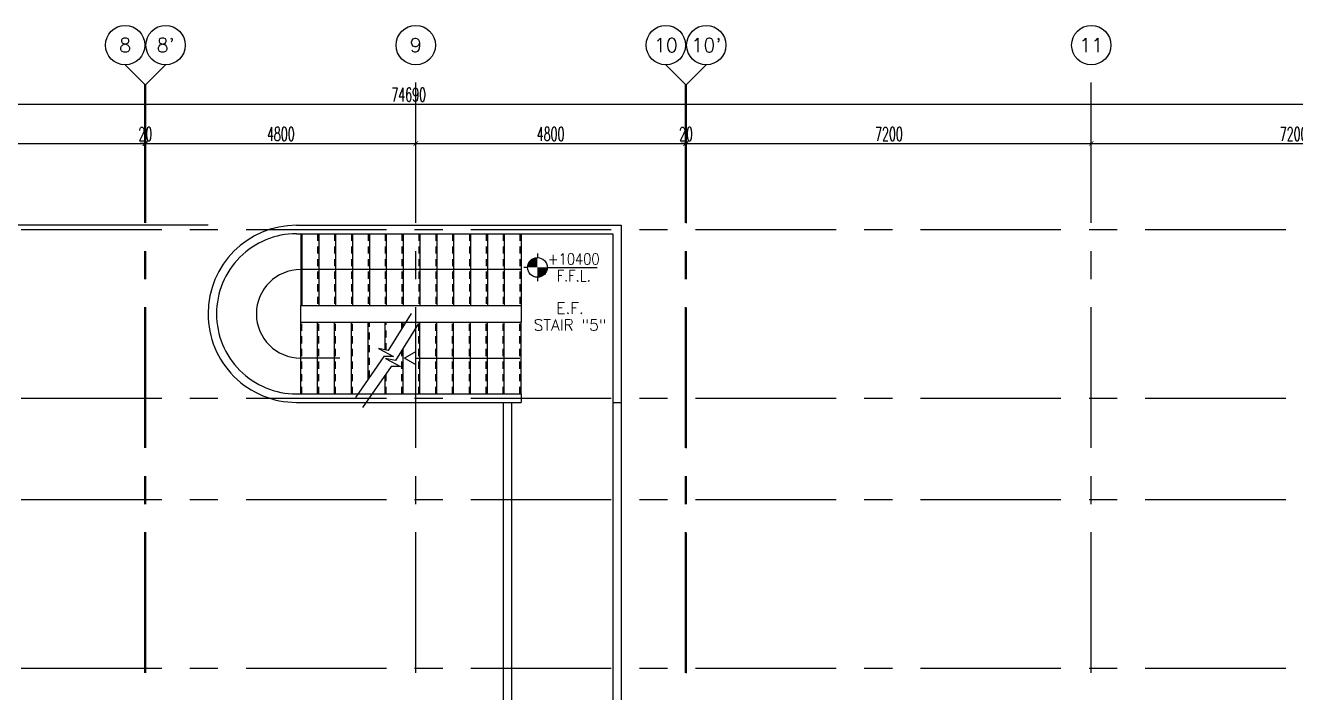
# Model space of a CAD drawing. Extents: x 88808.2 to 88899.2, y 39921.6 to 40001.1.
# Drawn here: x 88849.01 to 88871.61, y 39989.27 to 40001.13 of the extents above; entities that cross this region are included whole.
import ezdxf
from ezdxf.enums import TextEntityAlignment as Align

# ---------------------------------------------------------------- set-up
doc = ezdxf.new("R2010")
doc.units = 0
doc.header["$MEASUREMENT"] = 0
doc.header["$PDMODE"] = 34
doc.linetypes.add('CENTERX2', pattern=[4, 2.5, -0.5, 0.5, -0.5])
doc.linetypes.add('HIDDEN2', pattern=[0.1875, 0.125, -0.0625])
doc.layers.get('0').update_dxf_attribs({"color": 4, "linetype": 'CONTINUOUS'})
doc.layers.get('DEFPOINTS').update_dxf_attribs({"linetype": 'CONTINUOUS'})
for name, color, linetype in [('AX', 6, 'CONTINUOUS'), ('AX-CR', 2, 'CONTINUOUS'), ('AX-DIM', 4, 'CONTINUOUS'), ('AX-TXT', 2, 'CONTINUOUS'), ('AXES', 11, 'CENTERX2'), ('LEV-PL', 7, 'CONTINUOUS'), ('RM-NAME', 11, 'CONTINUOUS'), ('ROOF', 7, 'CONTINUOUS'), ('STR', 5, 'CONTINUOUS'), ('WALL', 2, 'CONTINUOUS')]:
    doc.layers.add(name, color=color, linetype=linetype)
doc.styles.add('ROMANS', font='ROMANS.shx', dxfattribs={"width": 0.6})
doc.styles.add('S', font='ROMANS.SHX')
doc.dimstyles.new('DIM-OUT', dxfattribs={"dimscale": 0, "dimtxt": 0.24, "dimasz": 0.08, "dimexe": 0.02, "dimexo": 0.02, "dimgap": 0.05, "dimtad": 1, "dimdec": 0, "dimlfac": 1000, "dimzin": 0, "dimtxsty": 'ROMANS', "dimblk1": 'ARCHTICK', "dimblk2": 'ARCHTICK', "dimsah": 1, "dimcen": 0.01, "dimdle": 0.08, "dimclrd": 4, "dimclre": 4, "dimclrt": 2, "dimazin": 3, "dimtp": 2, "dimtm": 2, "dimtfac": 0.114286, "dimtdec": 0, "dimtix": 1, "dimtmove": 0, "dimatfit": 3, "dimtolj": 1, "dimtzin": 0})

# ---------------------------------------------------------------- blocks, each defined once
blk = doc.blocks.new('_ARCHTICK')
at = {"color": 0, "linetype": 'BYBLOCK', "const_width": 0.15}
blk.add_lwpolyline([(-0.5, -0.5), (0.5, 0.5)], dxfattribs=at)
blk = doc.blocks.new('*D265')
at = {"layer": 'AX-DIM', "color": 4}
for p, q in [((88818.4, 39999.728), (88893.25, 39999.728)), ((88818.48, 39999.348), (88818.48, 39999.748)), ((88893.17, 39996.657), (88893.17, 39999.748))]:
    blk.add_line(p, q, dxfattribs=at)
at = {"layer": 'DEFPOINTS', "color": 0}
for p in [(88893.17, 39999.728), (88818.48, 39999.328), (88893.17, 39996.637)]:
    blk.add_point(p, dxfattribs=at)
at = {"layer": 'AX-DIM', "color": 4, "xscale": 0.08, "yscale": 0.08, "zscale": 0.08, "rotation": 180}
blk.add_blockref('_ARCHTICK', (88818.48, 39999.728), dxfattribs=at)
at = {"layer": 'AX-DIM', "color": 4, "xscale": 0.08, "yscale": 0.08, "zscale": 0.08}
blk.add_blockref('_ARCHTICK', (88893.17, 39999.728), dxfattribs=at)
at = {"layer": 'AX-DIM', "color": 2, "insert": (88855.825, 39999.898), "char_height": 0.24, "attachment_point": 5, "style": 'ROMANS'}
blk.add_mtext('\\A1;74690', dxfattribs=at)
blk = doc.blocks.new('*D71')
at = {"layer": 'AX-DIM', "color": 4}
for p, q in [((88860.75, 39999.028), (88860.67, 39999.028)), ((88860.75, 39998.648), (88860.75, 39999.048)), ((88860.75, 39999.028), (88860.77, 39999.028)), ((88860.77, 39998.648), (88860.77, 39999.048)), ((88860.77, 39999.028), (88860.85, 39999.028))]:
    blk.add_line(p, q, dxfattribs=at)
at = {"layer": 'DEFPOINTS', "color": 0}
for p in [(88860.77, 39999.028), (88860.75, 39998.628), (88860.77, 39998.628)]:
    blk.add_point(p, dxfattribs=at)
at = {"layer": 'AX-DIM', "color": 4, "xscale": 0.08, "yscale": 0.08, "zscale": 0.08}
blk.add_blockref('_ARCHTICK', (88860.75, 39999.028), dxfattribs=at)
at = {"layer": 'AX-DIM', "color": 4, "xscale": 0.08, "yscale": 0.08, "zscale": 0.08, "rotation": 180}
blk.add_blockref('_ARCHTICK', (88860.77, 39999.028), dxfattribs=at)
at = {"layer": 'AX-DIM', "color": 2, "insert": (88860.76, 39999.198), "char_height": 0.24, "attachment_point": 5, "style": 'ROMANS'}
blk.add_mtext('\\A1;20', dxfattribs=at)
blk = doc.blocks.new('*D70')
at = {"layer": 'AX-DIM', "color": 4}
for p, q in [((88860.69, 39999.028), (88868.05, 39999.028)), ((88860.77, 39998.648), (88860.77, 39999.048)), ((88867.97, 39998.648), (88867.97, 39999.048))]:
    blk.add_line(p, q, dxfattribs=at)
at = {"layer": 'DEFPOINTS', "color": 0}
for p in [(88867.97, 39999.028), (88860.77, 39998.628), (88867.97, 39998.628)]:
    blk.add_point(p, dxfattribs=at)
at = {"layer": 'AX-DIM', "color": 4, "xscale": 0.08, "yscale": 0.08, "zscale": 0.08, "rotation": 180}
blk.add_blockref('_ARCHTICK', (88860.77, 39999.028), dxfattribs=at)
at = {"layer": 'AX-DIM', "color": 4, "xscale": 0.08, "yscale": 0.08, "zscale": 0.08}
blk.add_blockref('_ARCHTICK', (88867.97, 39999.028), dxfattribs=at)
at = {"layer": 'AX-DIM', "color": 2, "insert": (88864.37, 39999.198), "char_height": 0.24, "attachment_point": 5, "style": 'ROMANS'}
blk.add_mtext('\\A1;7200', dxfattribs=at)
blk = doc.blocks.new('*D91')
at = {"layer": 'AX-DIM', "color": 4}
for p, q in [((88851.13, 39999.028), (88851.05, 39999.028)), ((88851.13, 39998.648), (88851.13, 39999.048)), ((88851.13, 39999.028), (88851.15, 39999.028)), ((88851.15, 39998.648), (88851.15, 39999.048)), ((88851.15, 39999.028), (88851.23, 39999.028))]:
    blk.add_line(p, q, dxfattribs=at)
at = {"layer": 'DEFPOINTS', "color": 0}
for p in [(88851.15, 39999.028), (88851.13, 39998.628), (88851.15, 39998.628)]:
    blk.add_point(p, dxfattribs=at)
at = {"layer": 'AX-DIM', "color": 4, "xscale": 0.08, "yscale": 0.08, "zscale": 0.08}
blk.add_blockref('_ARCHTICK', (88851.13, 39999.028), dxfattribs=at)
at = {"layer": 'AX-DIM', "color": 4, "xscale": 0.08, "yscale": 0.08, "zscale": 0.08, "rotation": 180}
blk.add_blockref('_ARCHTICK', (88851.15, 39999.028), dxfattribs=at)
at = {"layer": 'AX-DIM', "color": 2, "insert": (88851.14, 39999.198), "char_height": 0.24, "attachment_point": 5, "style": 'ROMANS'}
blk.add_mtext('\\A1;20', dxfattribs=at)
blk = doc.blocks.new('*D90')
at = {"layer": 'AX-DIM', "color": 4}
for p, q in [((88851.07, 39999.028), (88856.03, 39999.028)), ((88851.15, 39998.648), (88851.15, 39999.048)), ((88855.95, 39998.648), (88855.95, 39999.048))]:
    blk.add_line(p, q, dxfattribs=at)
at = {"layer": 'DEFPOINTS', "color": 0}
for p in [(88855.95, 39999.028), (88851.15, 39998.628), (88855.95, 39998.628)]:
    blk.add_point(p, dxfattribs=at)
at = {"layer": 'AX-DIM', "color": 4, "xscale": 0.08, "yscale": 0.08, "zscale": 0.08, "rotation": 180}
blk.add_blockref('_ARCHTICK', (88851.15, 39999.028), dxfattribs=at)
at = {"layer": 'AX-DIM', "color": 4, "xscale": 0.08, "yscale": 0.08, "zscale": 0.08}
blk.add_blockref('_ARCHTICK', (88855.95, 39999.028), dxfattribs=at)
at = {"layer": 'AX-DIM', "color": 2, "insert": (88853.55, 39999.198), "char_height": 0.24, "attachment_point": 5, "style": 'ROMANS'}
blk.add_mtext('\\A1;4800', dxfattribs=at)
blk = doc.blocks.new('*D89')
at = {"layer": 'AX-DIM', "color": 4}
for p, q in [((88843.85, 39999.028), (88851.21, 39999.028)), ((88843.93, 39998.648), (88843.93, 39999.048)), ((88851.13, 39998.648), (88851.13, 39999.048))]:
    blk.add_line(p, q, dxfattribs=at)
at = {"layer": 'DEFPOINTS', "color": 0}
for p in [(88851.13, 39999.028), (88843.93, 39998.628), (88851.13, 39998.628)]:
    blk.add_point(p, dxfattribs=at)
at = {"layer": 'AX-DIM', "color": 4, "xscale": 0.08, "yscale": 0.08, "zscale": 0.08, "rotation": 180}
blk.add_blockref('_ARCHTICK', (88843.93, 39999.028), dxfattribs=at)
at = {"layer": 'AX-DIM', "color": 4, "xscale": 0.08, "yscale": 0.08, "zscale": 0.08}
blk.add_blockref('_ARCHTICK', (88851.13, 39999.028), dxfattribs=at)
at = {"layer": 'AX-DIM', "color": 2, "insert": (88847.53, 39999.198), "char_height": 0.24, "attachment_point": 5, "style": 'ROMANS'}
blk.add_mtext('\\A1;7200', dxfattribs=at)
blk = doc.blocks.new('*D92')
at = {"layer": 'AX-DIM', "color": 4}
for p, q in [((88855.87, 39999.028), (88860.83, 39999.028)), ((88855.95, 39998.648), (88855.95, 39999.048)), ((88860.75, 39998.648), (88860.75, 39999.048))]:
    blk.add_line(p, q, dxfattribs=at)
at = {"layer": 'DEFPOINTS', "color": 0}
for p in [(88860.75, 39999.028), (88855.95, 39998.628), (88860.75, 39998.628)]:
    blk.add_point(p, dxfattribs=at)
at = {"layer": 'AX-DIM', "color": 4, "xscale": 0.08, "yscale": 0.08, "zscale": 0.08, "rotation": 180}
blk.add_blockref('_ARCHTICK', (88855.95, 39999.028), dxfattribs=at)
at = {"layer": 'AX-DIM', "color": 4, "xscale": 0.08, "yscale": 0.08, "zscale": 0.08}
blk.add_blockref('_ARCHTICK', (88860.75, 39999.028), dxfattribs=at)
at = {"layer": 'AX-DIM', "color": 2, "insert": (88858.35, 39999.198), "char_height": 0.24, "attachment_point": 5, "style": 'ROMANS'}
blk.add_mtext('\\A1;4800', dxfattribs=at)
blk = doc.blocks.new('*D69')
at = {"layer": 'AX-DIM', "color": 4}
for p, q in [((88867.89, 39999.028), (88875.25, 39999.028)), ((88867.97, 39998.648), (88867.97, 39999.048)), ((88875.17, 39998.648), (88875.17, 39999.048))]:
    blk.add_line(p, q, dxfattribs=at)
at = {"layer": 'DEFPOINTS', "color": 0}
for p in [(88875.17, 39999.028), (88867.97, 39998.628), (88875.17, 39998.628)]:
    blk.add_point(p, dxfattribs=at)
at = {"layer": 'AX-DIM', "color": 4, "xscale": 0.08, "yscale": 0.08, "zscale": 0.08, "rotation": 180}
blk.add_blockref('_ARCHTICK', (88867.97, 39999.028), dxfattribs=at)
at = {"layer": 'AX-DIM', "color": 4, "xscale": 0.08, "yscale": 0.08, "zscale": 0.08}
blk.add_blockref('_ARCHTICK', (88875.17, 39999.028), dxfattribs=at)
at = {"layer": 'AX-DIM', "color": 2, "insert": (88871.57, 39999.198), "char_height": 0.24, "attachment_point": 5, "style": 'ROMANS'}
blk.add_mtext('\\A1;7200', dxfattribs=at)
blk = doc.blocks.new('*D74')
at = {"layer": 'AX-DIM', "color": 4}
for p, q in [((88852.255, 39997.575), (88809.61, 39997.575)), ((88809.63, 39987.47), (88809.63, 39997.655)), ((88810.31, 39987.55), (88809.61, 39987.55))]:
    blk.add_line(p, q, dxfattribs=at)
at = {"layer": 'DEFPOINTS', "color": 0}
for p in [(88809.63, 39997.575), (88852.275, 39997.575), (88810.33, 39987.55)]:
    blk.add_point(p, dxfattribs=at)
at = {"layer": 'AX-DIM', "color": 4, "xscale": 0.08, "yscale": 0.08, "zscale": 0.08}
for p, rotation in [((88809.63, 39997.575), 90), ((88809.63, 39987.55), 270)]:
    blk.add_blockref('_ARCHTICK', p, dxfattribs=dict(at, rotation=rotation))
at = {"layer": 'AX-DIM', "color": 2, "insert": (88809.46, 39992.562), "char_height": 0.24, "attachment_point": 5, "rotation": 90, "style": 'ROMANS'}
blk.add_mtext('\\A1;10025', dxfattribs=at)
blk = doc.blocks.new('LEV1')
at = {"layer": 'LEV-PL'}
for p, q in [((0, 245), (0, 175)), ((-175, 0), (-245, 0)), ((175, 0), (1061, 0)), ((0, -175), (0, -245))]:
    blk.add_line(p, q, dxfattribs=at)
at = {"layer": 'LEV-PL', "const_width": 175}
for points in [[(-88, 0, -0.414214), (0, 88, -1)], [(88, 0, -0.414214), (0, -88, -1)]]:
    blk.add_lwpolyline(points, format="xyb", dxfattribs=at)
at = {"layer": 'LEV-PL'}
blk.add_circle((0, 0), 175, dxfattribs=at)
at = {"layer": 'LEV-PL', "color": 4, "style": 'S', "width": 0.85}
for tag, p in [('+0000', (646, 50)), ('F.F.L.', (646, -250))]:
    blk.add_attdef(tag, text='', height=200, dxfattribs=at).set_placement(p, align=Align.CENTER)
blk = doc.blocks.new('AXU')
at = {"layer": 'AX-CR'}
blk.add_circle((0, 350), 350, dxfattribs=at)

msp = doc.modelspace()

# ---------------------------------------------------------------- linework, layer by layer
for p, q in [((88855.871, 39996.0035), (88855.4618, 39995.3483)), ((88855.9978, 39995.8253), (88855.5886, 39995.17)), ((88855.3851, 39995.243), (88854.8773, 39994.5117)), ((88855.4618, 39995.3483), (88855.2865, 39995.3834)), ((88855.2865, 39995.3834), (88855.5554, 39995.243)), ((88855.5554, 39995.243), (88855.3851, 39995.243)), ((88855.5886, 39995.17), (88855.4133, 39995.2051)), ((88855.4133, 39995.2051), (88855.6821, 39995.0647)), ((88855.5118, 39995.0647), (88855.0041, 39994.3334)), ((88855.6821, 39995.0647), (88855.5118, 39995.0647))]:
    msp.add_line(p, q)
at = {"layer": 'AXES'}
for p, q in [((88851.1303, 40000.0779), (88850.7803, 40000.4279)), ((88851.1503, 40000.0779), (88851.5003, 40000.4279)), ((88855.9503, 39921.6153), (88855.9503, 40000.4279)), ((88860.7503, 40000.0779), (88860.4003, 40000.4279)), ((88860.7703, 40000.0779), (88861.1203, 40000.4279)), ((88867.9703, 39921.6153), (88867.9703, 40000.4279)), ((88851.1303, 39921.6153), (88851.1303, 40000.0779)), ((88851.1503, 39921.6153), (88851.1503, 40000.0779)), ((88860.7503, 39921.6153), (88860.7503, 40000.0779)), ((88860.7703, 39921.6132), (88860.7703, 40000.0759)), ((88808.9303, 39997.4996), (88876.9703, 39997.4996)), ((88808.9303, 39994.4996), (88876.9703, 39994.4996)), ((88808.9303, 39992.6996), (88876.9703, 39992.6996)), ((88808.9303, 39989.6996), (88876.9703, 39989.6996))]:
    msp.add_line(p, q, dxfattribs=at)
at = {"layer": 'ROOF'}
for p, q in [((88857.5053, 39994.4246), (88857.5053, 39979.7496)), ((88857.6553, 39994.4246), (88857.6553, 39979.7496)), ((88859.4553, 39994.4246), (88859.4553, 39979.7496)), ((88859.6053, 39994.4246), (88859.6053, 39979.7496))]:
    msp.add_line(p, q, dxfattribs=at)
at = {"layer": 'STR', "linetype": 'HIDDEN2'}
for p, q in [((88853.9051, 39997.4246), (88853.9051, 39996.1496)), ((88853.9251, 39997.4246), (88853.9251, 39996.1496)), ((88854.2051, 39997.4246), (88854.2051, 39996.1496)), ((88854.5051, 39997.4246), (88854.5051, 39996.1496)), ((88854.8051, 39997.4246), (88854.8051, 39996.1496)), ((88855.1051, 39997.4246), (88855.1051, 39996.1496)), ((88855.4051, 39997.4246), (88855.4051, 39996.1496)), ((88855.7051, 39997.4246), (88855.7051, 39996.1496)), ((88856.0051, 39997.4246), (88856.0051, 39996.1496)), ((88856.3051, 39997.4246), (88856.3051, 39996.1496)), ((88856.6051, 39997.4246), (88856.6051, 39996.1496)), ((88856.9051, 39997.4246), (88856.9051, 39996.1496)), ((88857.2051, 39997.4246), (88857.2051, 39996.1496)), ((88857.5051, 39997.4246), (88857.5051, 39996.1496)), ((88857.8051, 39997.4246), (88857.8051, 39996.1496)), ((88853.9251, 39994.5746), (88853.9251, 39995.8496)), ((88854.2251, 39994.5746), (88854.2251, 39995.8496)), ((88854.5251, 39994.5746), (88854.5251, 39995.8496)), ((88854.8251, 39994.5746), (88854.8251, 39995.8496)), ((88855.1251, 39994.8685), (88855.1251, 39995.8496)), ((88855.4251, 39995.3556), (88855.4251, 39995.8496)), ((88855.7051, 39995.7378), (88855.7051, 39995.8496)), ((88855.7251, 39995.7698), (88855.7251, 39995.8496)), ((88856.0051, 39994.5746), (88856.0051, 39995.8496)), ((88856.3051, 39994.5746), (88856.3051, 39995.8496)), ((88856.6051, 39994.5746), (88856.6051, 39995.8496)), ((88856.9051, 39994.5746), (88856.9051, 39995.8496)), ((88857.2051, 39994.5746), (88857.2051, 39995.8496)), ((88857.5051, 39994.5746), (88857.5051, 39995.8496)), ((88857.8051, 39994.5746), (88857.8051, 39995.8496)), ((88855.7051, 39994.5746), (88855.7051, 39995.3565)), ((88855.4251, 39994.5746), (88855.4251, 39994.9397))]:
    msp.add_line(p, q, dxfattribs=at)
at = {"layer": 'STR'}
for p, q in [((88853.9051, 39997.4246), (88853.9051, 39996.1496)), ((88853.9251, 39997.4246), (88853.9251, 39996.1496)), ((88854.2251, 39997.4246), (88854.2251, 39996.1496)), ((88854.5251, 39997.4246), (88854.5251, 39996.1496)), ((88854.8251, 39997.4246), (88854.8251, 39996.1496)), ((88855.1251, 39997.4246), (88855.1251, 39996.1496)), ((88855.4251, 39997.4246), (88855.4251, 39996.1496)), ((88855.7251, 39997.4246), (88855.7251, 39996.1496)), ((88856.0251, 39997.4246), (88856.0251, 39996.1496)), ((88856.3251, 39997.4246), (88856.3251, 39996.1496)), ((88856.6251, 39997.4246), (88856.6251, 39996.1496)), ((88856.9251, 39997.4246), (88856.9251, 39996.1496)), ((88857.2251, 39997.4246), (88857.2251, 39996.1496)), ((88857.5251, 39997.4246), (88857.5251, 39996.1496)), ((88857.8251, 39997.4246), (88857.8251, 39996.1496)), ((88857.8251, 39996.7871), (88853.9026, 39996.7871)), ((88853.9051, 39994.5746), (88853.9051, 39995.8496)), ((88854.2051, 39994.5746), (88854.2051, 39995.8496)), ((88854.5051, 39994.5746), (88854.5051, 39995.8496)), ((88854.8051, 39994.5746), (88854.8051, 39995.8496)), ((88855.1051, 39994.8397), (88855.1051, 39995.8496)), ((88855.4051, 39995.3596), (88855.4051, 39995.8496)), ((88855.7051, 39995.7378), (88855.7051, 39995.8496)), ((88855.7251, 39995.7698), (88855.7251, 39995.8496)), ((88856.0251, 39994.5746), (88856.0251, 39995.8496)), ((88856.3251, 39994.5746), (88856.3251, 39995.8496)), ((88856.6251, 39994.5746), (88856.6251, 39995.8496)), ((88856.9251, 39994.5746), (88856.9251, 39995.8496)), ((88857.2251, 39994.5746), (88857.2251, 39995.8496)), ((88857.5251, 39994.5746), (88857.5251, 39995.8496)), ((88857.8251, 39994.5746), (88857.8251, 39995.8496)), ((88854.5982, 39995.2121), (88853.9026, 39995.2121)), ((88855.7251, 39994.5746), (88855.7251, 39995.3885)), ((88855.9501, 39995.2121), (88857.8051, 39995.2121)), ((88855.4051, 39994.5746), (88855.4051, 39994.9109))]:
    msp.add_line(p, q, dxfattribs=at)
at = {"layer": 'STR', "const_width": 0.0215}
msp.add_lwpolyline([(88855.9501, 39995.3275), (88855.9501, 39995.0966), (88855.7501, 39995.2121)], close=True, dxfattribs=at)
at = {"layer": 'STR'}
msp.add_arc((88853.9026, 39995.9996), 0.7875, 90, 270, dxfattribs=at)
at = {"layer": 'WALL'}
for p, q in [((88853.8297, 39997.5746), (88859.6053, 39997.5746)), ((88859.6053, 39997.5746), (88859.6053, 39994.4246)), ((88853.8297, 39997.4246), (88859.4553, 39997.4246)), ((88859.4553, 39997.4246), (88859.4553, 39994.4246)), ((88853.9051, 39995.8496), (88853.9051, 39996.1496)), ((88853.9051, 39996.1496), (88857.8251, 39996.1496)), ((88857.8251, 39996.1496), (88857.8251, 39995.8496)), ((88853.9051, 39995.8496), (88857.8251, 39995.8496)), ((88853.8297, 39994.5746), (88857.8251, 39994.5746)), ((88857.8251, 39994.5746), (88857.8251, 39994.4246)), ((88853.8297, 39994.4246), (88857.8251, 39994.4246)), ((88859.4553, 39994.4246), (88859.6053, 39994.4246))]:
    msp.add_line(p, q, dxfattribs=at)
for radius, start, end in [(1.575, 90, 180), (1.425, 89.99998, 180), (1.575, 180, 270.00003), (1.425, 180, 270.00003)]:
    msp.add_arc((88853.8297, 39995.9996), radius, start, end, dxfattribs=at)

# ---------------------------------------------------------------- block references
at = {"layer": 'AX'}
ref = msp.add_blockref('AXU', (88850.7803, 40000.4279), dxfattribs=dict(at, xscale=0.001, yscale=0.001, zscale=0.001))
ref.add_attrib('AX', '8', dxfattribs={"layer": 'AX-TXT', "height": 0.25, "style": 'ROMANS'}).set_placement((88850.7803, 40000.7779), align=Align.MIDDLE)
ref = msp.add_blockref('AXU', (88851.5003, 40000.4279), dxfattribs=dict(at, xscale=0.001, yscale=0.001, zscale=0.001))
ref.add_attrib('AX', "8'", dxfattribs={"layer": 'AX-TXT', "height": 0.25, "style": 'ROMANS'}).set_placement((88851.5003, 40000.7779), align=Align.MIDDLE)
ref = msp.add_blockref('AXU', (88855.9503, 40000.4279), dxfattribs=dict(at, xscale=0.001, yscale=0.001, zscale=0.001))
ref.add_attrib('AX', '9', dxfattribs={"layer": 'AX-TXT', "height": 0.25, "style": 'ROMANS'}).set_placement((88855.9503, 40000.7779), align=Align.MIDDLE)
ref = msp.add_blockref('AXU', (88860.4003, 40000.4279), dxfattribs=dict(at, xscale=0.001, yscale=0.001, zscale=0.001))
ref.add_attrib('AX', '10', dxfattribs={"layer": 'AX-TXT', "height": 0.25, "style": 'ROMANS'}).set_placement((88860.4003, 40000.7779), align=Align.MIDDLE)
ref = msp.add_blockref('AXU', (88861.1203, 40000.4279), dxfattribs=dict(at, xscale=0.001, yscale=0.001, zscale=0.001))
ref.add_attrib('AX', "10'", dxfattribs={"layer": 'AX-TXT', "height": 0.25, "style": 'ROMANS'}).set_placement((88861.1203, 40000.7779), align=Align.MIDDLE)
ref = msp.add_blockref('AXU', (88867.9703, 40000.4279), dxfattribs=dict(at, xscale=0.001, yscale=0.001, zscale=0.001))
ref.add_attrib('AX', '11', dxfattribs={"layer": 'AX-TXT', "height": 0.25, "style": 'ROMANS'}).set_placement((88867.9703, 40000.7779), align=Align.MIDDLE)
at = {"layer": 'LEV-PL', "xscale": 0.001, "yscale": 0.001, "zscale": 0.001}
msp.add_blockref('LEV1', (88858.1161, 39996.8249), dxfattribs=at).add_auto_attribs({'F.F.L.': 'F.F.L.', '+0000': '+10400'})

# ---------------------------------------------------------------- texts
at = {"layer": 'RM-NAME', "style": 'ROMANS'}
for s, p in [('E.F.', (88858.6973, 39996.101)), ('STAIR "5"', (88858.6973, 39995.801))]:
    msp.add_text(s, height=0.2, dxfattribs=at).set_placement(p, align=Align.MIDDLE)

# ---------------------------------------------------------------- dimensions: what is measured, and where the dimension line sits
at = {"layer": 'AX-DIM'}
for base, p1, p2, picture, middle in [((88893.1703, 39999.7279), (88818.4803, 39999.3279), (88893.1703, 39996.637), '*D265', (88855.8253, 39999.8979)), ((88851.1303, 39999.0279), (88843.9303, 39998.6279), (88851.1303, 39998.6279), '*D89', (88847.5303, 39999.1979)), ((88851.1503, 39999.0279), (88851.1303, 39998.6279), (88851.1503, 39998.6279), '*D91', (88851.1403, 39999.1979)), ((88855.9503, 39999.0279), (88851.1503, 39998.6279), (88855.9503, 39998.6279), '*D90', (88853.5503, 39999.1979)), ((88860.7503, 39999.0279), (88855.9503, 39998.6279), (88860.7503, 39998.6279), '*D92', (88858.3503, 39999.1979)), ((88860.7703, 39999.0279), (88860.7503, 39998.6279), (88860.7703, 39998.6279), '*D71', (88860.7603, 39999.1979)), ((88867.9703, 39999.0279), (88860.7703, 39998.6279), (88867.9703, 39998.6279), '*D70', (88864.3703, 39999.1979)), ((88875.1703, 39999.0279), (88867.9703, 39998.6279), (88875.1703, 39998.6279), '*D69', (88871.5703, 39999.1979))]:
    dim = msp.add_linear_dim(base=base, p1=p1, p2=p2, dimstyle='DIM-OUT', override={"dimscale": 1}, dxfattribs=at)
    dim.commit()
    dim.dimension.update_dxf_attribs({"geometry": picture, "text_midpoint": middle})
dim = msp.add_linear_dim(base=(88809.6303, 39997.5746), p1=(88810.3303, 39987.5496), p2=(88852.2753, 39997.5746), angle=90, dimstyle='DIM-OUT', override={"dimscale": 1}, dxfattribs=at)
dim.commit()
dim.dimension.update_dxf_attribs({"geometry": '*D74', "text_midpoint": (88809.4603, 39992.5621)})

doc.saveas('drawing.dxf')
